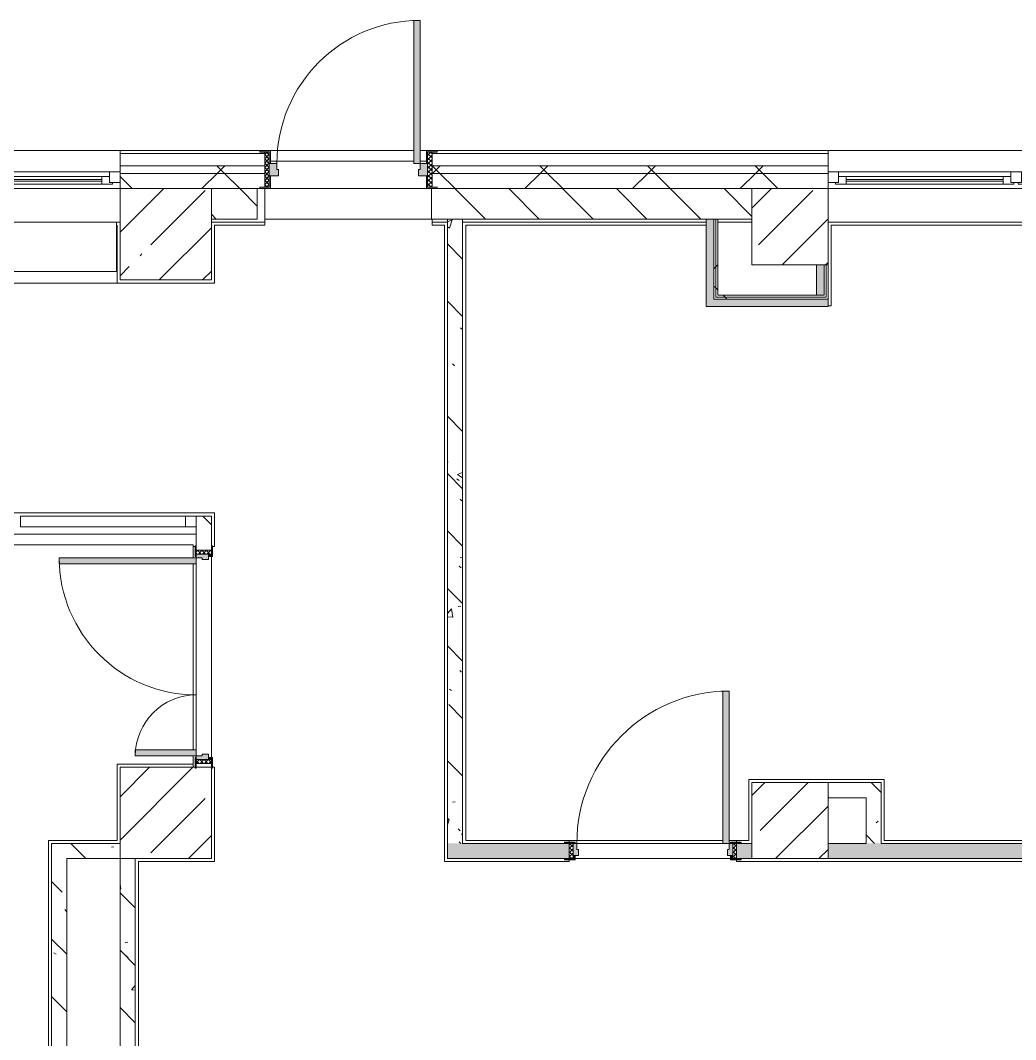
# Model space of a CAD drawing. Header units: millimetres. Extents: x 81610 to 276841, y -8553 to 29000.
# Drawn here: x 215336 to 221873, y 21511 to 28205 of the extents above; entities that cross this region are included whole.
import ezdxf

# ---------------------------------------------------------------- set-up
doc = ezdxf.new("R2010")
doc.units = ezdxf.units.MM
for name, color, linetype, lineweight, true_color in [('A-DOOR-3', 7, 'Continuous', 5, 0xe2e2e2), ('A-DOOR-4', 7, 'Continuous', 5, 0xaaaaaa), ('A-DOOR-FRAM-2', 7, 'Continuous', 5, 0xe2e2e2), ('A-DOOR-FRAM-3', 7, 'Continuous', 5, 0xaaaaaa), ('A-FLOR-2', 7, 'Continuous', 5, 0xaaaaaa), ('I-WALL-2', 7, 'Continuous', 5, 0xe7e7e7), ('I-WALL-3', 7, 'Continuous', 9, 0xe7e7e7), ('I-WALL-6', 7, 'Continuous', 5, 0x787878)]:
    doc.layers.add(name, color=color, linetype=linetype, lineweight=lineweight, true_color=true_color)
for name, color, linetype, lineweight in [('A-GLAZ-3', 7, 'Continuous', 5), ('A-GLAZ-CURT-2', 7, 'Continuous', 5), ('A-GLAZ-CWMG-2', 7, 'Continuous', 5), ('A-WALL', 7, 'Continuous', 9), ('A-WALL-5', 7, 'Continuous', 5), ('I-WALL-4', 7, 'Continuous', 5), ('S-COLS-3', 7, 'Continuous', 5)]:
    doc.layers.add(name, color=color, linetype=linetype, lineweight=lineweight)
pattern_1 = [(45, (149830.96, 0), (-285.1231, 285.1231), []), (45, (150116.1, 0), (-285.1231, 285.1231), [504.031, -100.806, 16.764, -84.042])]
pattern_2 = [(135, (149830.96, 0), (-377.1708, -377.1708), [533.4, -88.9, 17.78, -88.9]), (135, (149830.96, 376.94), (-377.1708, -377.1708), []), (50, (149830.96, 0), (637.6445, -55.7866), [66.675, -733.425]), (355, (149830.96, 0), (-123.3494, 668.699), [53.34, -586.74]), (100.451, (149884.1, -4.65), (514.299, 612.908), [56.665, -623.315]), (46.184, (149830.96, 177.8), (948.7764, -147.15), [100.012, -1100.137]), (96.636, (149910, 165.5), (830.909, 865.997), [84.998, -934.973]), (351.184, (149831, 177.8), (830.918, 865.988), [80.01, -880.11]), (21, (149919.86, 133.35), (530.6506, -357.9283), [66.675, -733.425]), (326, (149919.86, 133.35), (216.308, 644.6585), [53.34, -586.74]), (71.451, (149964.1, 103.5), (746.9596, 286.7243), [56.665, -623.315]), (37.5, (149830.96, 0), (10.81053, 295.9426), [16.764, -562.864, 16.764, -578.866, -588.962]), (37.5, (149830.96, 0), (10.81053, 295.9426), [-1175.258, 16.764, -572.198]), (7.5, (149830.96, 0), (233.8692, 350.6318), [16.764, -322.834, 16.764, -549.529, -224.472]), (7.5, (149830.96, 0), (233.8692, 350.6318), [-905.891, 16.764, -207.708]), (327.5, (149632.7, 0), (474.5678, -20.0513), [16.764, -205.486, 16.764, -676.656, -920.115]), (327.5, (149632.7, 0), (474.5678, -20.0513), [-915.67, 16.764, -903.351]), (317.5, (149543.8, 0), (518.4522, 88.9934), [16.764, -272.161, 16.764, -443.738, -653.415]), (317.5, (149543.8, 0), (518.4522, 88.9934), [-749.427, 16.764, -636.651])]
pattern_3 = [(45, (149830.96, 0), (-353.5534, 353.5534), []), (135, (149830.96, 0), (-353.5534, -353.5534), [])]
pattern_4 = [(45, (149830.96, 0), (-530.33, 530.33), []), (135, (149830.96, 0), (-530.33, -530.33), [])]

# ---------------------------------------------------------------- blocks, each defined once
blk = doc.blocks.new('Системная панель - Стекло - 70мм-31693610-1_11_3_птичка')
at = {"layer": 'A-GLAZ-CURT-2'}
h = blk.add_hatch(dxfattribs=at)
h.set_pattern_fill('FP_81', color=256, style=0, pattern_type=2)
h.set_pattern_definition([(225, (66547.5, 24415), (1414.214, -1414.214), [1000, -3000]), (225, (67547.5, 24915), (1414.214, -1414.214), [3000, -1000]), (225, (65547.5, 25415), (1414.214, -1414.214), [1000, -3000])])
h.paths.add_polyline_path([(-284.2, 35), (-542.5, 35), (-542.5, -35), (542.5, -35), (542.5, 35), (-258.1, 35)])
for p, q in [((542.5, 35), (-542.5, 35)), ((-542.5, 35), (-542.5, -35)), ((542.5, -35), (542.5, 35)), ((-542.5, -35), (542.5, -35))]:
    blk.add_line(p, q, dxfattribs=at)
blk = doc.blocks.new('BSC_Колонна _Прямоугольная - 500х500-V58-1_11_3_птичка')
at = {"layer": 'S-COLS-3'}
h = blk.add_hatch(dxfattribs=at)
h.set_pattern_fill('FP_102', color=256, style=0, pattern_type=2)
h.set_pattern_definition([(45, (-70560, -22950), (-285.1231, 285.1231), []), (45, (-70274.88, -22950), (-285.1231, 285.1231), [504.031, -100.806, 16.764, -84.042])])
h.paths.add_polyline_path([(250, -250), (250, 250), (-250, 250), (-250, -250), (103.4, -250)])
for p, q in [((250, 250), (-250, 250)), ((-250, 250), (-250, -250)), ((250, -250), (250, 250)), ((-250, -250), (250, -250))]:
    blk.add_line(p, q, dxfattribs=at)
blk = doc.blocks.new('120_Окно_СКБ_3Ст - 120_Окно_СКБ_3Ст_5100-21641134-1_11_3_птичка')
at = {"layer": 'A-GLAZ-3'}
for p, q in [((-2550, -75), (-2550, -5)), ((-2550, -5), (-2480, -5)), ((2550, -5), (-2550, -5)), ((-2480, -5), (-2480, -75)), ((-1720, -35), (-2480, -35)), ((-2480, -35), (-2480, -75)), ((-2430, -85), (-2430, -35)), ((-2430, -55), (-1770, -55)), ((-1770, -65), (-2430, -65)), ((-1770, -85), (-1770, -35)), ((-1720, -75), (-1720, -5)), ((-1720, -5), (-1650, -5)), ((-1720, -75), (-1720, -35)), ((-1650, -5), (-1650, -75)), ((1650, -35), (-1650, -35)), ((1650, -45), (-1650, -45)), ((1650, -75), (1650, -5)), ((1650, -5), (1720, -5)), ((1720, -5), (1720, -75)), ((2480, -35), (1720, -35)), ((1720, -35), (1720, -75)), ((1770, -85), (1770, -35)), ((1770, -55), (2430, -55)), ((2430, -65), (1770, -65)), ((2430, -85), (2430, -35)), ((2480, -75), (2480, -5)), ((2480, -5), (2550, -5)), ((2480, -75), (2480, -35)), ((2550, -5), (2550, -75)), ((-2480, -75), (-2550, -75)), ((-2550, -75), (-2500, -75)), ((-2480, -75), (-2500, -75)), ((-2500, -75), (-2500, -85)), ((-2500, -85), (-1700, -85)), ((-1700, -85), (-2500, -85)), ((-1650, -75), (-1720, -75)), ((-1700, -75), (-1720, -75)), ((-1700, -75), (1700, -75)), ((-1700, -85), (-1700, -75)), ((1720, -75), (1650, -75)), ((1720, -75), (1700, -75)), ((1700, -75), (1700, -85)), ((1700, -85), (2500, -85)), ((2500, -85), (1700, -85)), ((2550, -75), (2480, -75)), ((2500, -75), (2480, -75)), ((2500, -75), (2550, -75)), ((2500, -85), (2500, -75))]:
    blk.add_line(p, q, dxfattribs=at)
blk = doc.blocks.new('120_Окно_СКБ_2Ст - 120_Окно_СКБ_2Ст 2100х2400 _мал створка справа_-19092174-1_11_3_птичка')
at = {"layer": 'A-GLAZ-3'}
for p, q in [((-1050, -75), (-1050, -5)), ((-1050, -5), (-980, -5)), ((1050, -5), (-1050, -5)), ((-980, -5), (-980, -75)), ((150, -35), (-980, -35)), ((-980, -35), (-980, -75)), ((-930, -85), (-930, -35)), ((-930, -55), (100, -55)), ((100, -65), (-930, -65)), ((100, -85), (100, -35)), ((150, -75), (150, -5)), ((150, -5), (220, -5)), ((150, -75), (150, -35)), ((220, -5), (220, -75)), ((980, -35), (220, -35)), ((220, -35), (220, -75)), ((270, -85), (270, -35)), ((270, -55), (930, -55)), ((930, -65), (270, -65)), ((930, -85), (930, -35)), ((980, -75), (980, -5)), ((980, -5), (1050, -5)), ((980, -75), (980, -35)), ((1050, -5), (1050, -75)), ((-980, -75), (-1050, -75)), ((-1050, -75), (-1000, -75)), ((-980, -75), (-1000, -75)), ((-1000, -75), (-1000, -85)), ((-1000, -85), (170, -85)), ((170, -85), (-1000, -85)), ((220, -75), (150, -75)), ((170, -75), (150, -75)), ((170, -75), (200, -75)), ((170, -85), (170, -75)), ((220, -75), (200, -75)), ((200, -75), (200, -85)), ((200, -85), (1000, -85)), ((1000, -85), (200, -85)), ((1050, -75), (980, -75)), ((1000, -75), (980, -75)), ((1000, -75), (1050, -75)), ((1000, -85), (1000, -75))]:
    blk.add_line(p, q, dxfattribs=at)
blk = doc.blocks.new('110_Дверь_СКБ_1Ст_Наружная - ДН-2д_л__ Дверь из подвала ЛК _900 мм в свету_ 3300-22851703-1_11_3_птичка')
at = {"layer": 'A-DOOR-3'}
h = blk.add_hatch(color=256, dxfattribs=at)
h.paths.add_polyline_path([(-500.5, 50), (-492.5, 50), (-492.5, 133), (-562.5, 133), (-562.5, 125), (-500.5, 125), (-500.5, 65)])
h.paths.add_polyline_path([(539.5, 50), (539.5, 125), (601.5, 125), (601.5, 133), (531.5, 133), (531.5, 50)])
h = blk.add_hatch(color=256, dxfattribs=at)
h.paths.add_polyline_path([(539.5, -30), (539.5, 50), (489.5, 50), (489.5, 10), (479.5, 10), (479.5, -30), (489.5, -30)])
h.paths.add_polyline_path([(-440.5, -30), (-440.5, 10), (-450.5, 10), (-450.5, 50), (-500.5, 50), (-500.5, -30), (-450.5, -30)])
h = blk.add_hatch(color=256, dxfattribs=at)
h.paths.add_polyline_path([(540.4, -113), (601.5, -113), (601.5, -105), (539.5, -105), (539.5, -30), (531.5, -30), (531.5, -113), (539.5, -113)])
h.paths.add_polyline_path([(-501.4, -113), (-492.5, -113), (-492.5, -30), (-500.5, -30), (-500.5, -105), (-562.5, -105), (-562.5, -113), (-529.5, -113)])
at = {"layer": 'A-DOOR-4'}
h = blk.add_hatch(dxfattribs=at)
h.set_pattern_fill('FP_163', color=256, style=0, pattern_type=2)
h.set_pattern_definition([(135, (1756.41, 199.685), (-14.14214, -14.14214), []), (225, (1756.41, 199.685), (14.14214, -14.14214), [])])
h.paths.add_polyline_path([(559.5, -105), (569.5, -105), (569.5, 125), (539.5, 121.6), (539.5, -105)])
at = {"layer": 'A-DOOR-FRAM-2'}
blk.add_hatch(color=256, dxfattribs=at).paths.add_polyline_path([(449.5, 50), (489.5, 50), (489.5, 990), (449.5, 990), (449.5, 65)])
at = {"layer": 'A-DOOR-FRAM-3'}
h = blk.add_hatch(dxfattribs=at)
h.set_pattern_fill('FP_164', color=256, style=0, pattern_type=2)
h.set_pattern_definition([(45, (-366.384, 199.685), (-14.1421, 14.1421), []), (135, (-366.384, 199.685), (-14.1421, -14.1421), [])])
h.paths.add_polyline_path([(-530.5, -105), (-500.5, -105), (-500.5, 125), (-530.5, 125), (-530.5, -50.9)])
at = {"layer": 'A-DOOR-4'}
for p, q in [((489.5, 990), (449.5, 990)), ((449.5, 990), (449.5, 50)), ((489.5, 50), (489.5, 990)), ((-492.5, 133), (-562.5, 133)), ((-562.5, 133), (-562.5, 125)), ((-562.5, 125), (-500.5, 125)), ((-500.5, 125), (-500.5, 50)), ((-492.5, 50), (-492.5, 133)), ((601.5, 133), (531.5, 133)), ((531.5, 133), (531.5, 50)), ((539.5, 50), (539.5, 125)), ((539.5, 125), (601.5, 125)), ((601.5, 125), (601.5, 133)), ((-500.5, 50), (-492.5, 50)), ((449.5, 50), (489.5, 50)), ((531.5, 50), (539.5, 50)), ((-492.5, -30), (-500.5, -30)), ((-500.5, -30), (-500.5, -105)), ((-492.5, -113), (-492.5, -30)), ((539.5, -30), (531.5, -30)), ((531.5, -30), (531.5, -113)), ((539.5, -105), (539.5, -30)), ((-562.5, -105), (-562.5, -113)), ((-500.5, -105), (-562.5, -105)), ((-562.5, -113), (-492.5, -113)), ((531.5, -113), (601.5, -113)), ((601.5, -105), (539.5, -105)), ((601.5, -113), (601.5, -105))]:
    blk.add_line(p, q, dxfattribs=at)
blk.add_arc((489.5, 50), 940, 90, 180, dxfattribs=at)
at = {"layer": 'A-DOOR-FRAM-3'}
for p, q in [((-500.5, 125), (-530.5, 125)), ((-530.5, 125), (-530.5, -105)), ((-500.5, -105), (-500.5, 125)), ((569.5, 125), (539.5, 125)), ((539.5, 125), (539.5, -105)), ((569.5, -105), (569.5, 125)), ((-450.5, 50), (-500.5, 50)), ((-500.5, 50), (-500.5, -30)), ((-450.5, 10), (-450.5, 50)), ((-440.5, 10), (-450.5, 10)), ((-440.5, -30), (-440.5, 10)), ((489.5, 10), (479.5, 10)), ((479.5, 10), (479.5, -30)), ((489.5, 50), (489.5, 10)), ((539.5, 50), (489.5, 50)), ((539.5, -30), (539.5, 50)), ((-500.5, -30), (-440.5, -30)), ((479.5, -30), (539.5, -30)), ((-530.5, -105), (-500.5, -105)), ((539.5, -105), (569.5, -105))]:
    blk.add_line(p, q, dxfattribs=at)
blk = doc.blocks.new('110_Дверь_СКБ_2Ст - Д-10а_ СОШ_Дв_1450x2100h_Горячий цех-V138-1_11_3_птичка')
at = {"layer": 'A-DOOR-3'}
for points in [[(622.5, 841), (622.5, 50), (662.5, 50), (662.5, 950), (622.5, 950)], [(-637.5, 62.8), (-637.5, 50), (-597.5, 50), (-597.5, 450), (-637.5, 450), (-637.5, 70)]]:
    blk.add_hatch(color=256, dxfattribs=at).paths.add_polyline_path(points)
h = blk.add_hatch(color=256, dxfattribs=at)
h.paths.add_polyline_path([(-662.5, 50), (-662.5, -30), (-627.5, -30), (-627.5, 10), (-637.5, 10), (-637.5, 50), (-647.5, 50)])
h.paths.add_polyline_path([(652.5, -6), (652.5, -30), (687.5, -30), (687.5, 50), (662.5, 50), (662.5, 10), (652.5, 10)])
at = {"layer": 'A-DOOR-4'}
h = blk.add_hatch(dxfattribs=at)
h.set_pattern_fill('FP_99', color=256, style=0, pattern_type=2)
h.set_pattern_definition([(135, (1601.41, 114.685), (-14.14214, -14.14214), []), (225, (1601.41, 114.685), (14.14214, -14.14214), [])])
h.paths.add_polyline_path([(687.5, 50), (687.5, -50), (712.5, -50), (712.5, 50)])
at = {"layer": 'A-DOOR-FRAM-2'}
for points in [[(-717.5, 58), (-712.5, 50), (-647.5, 50), (-647.5, 58), (-712.5, 58)], [(672.5, 58), (672.5, 50), (742.5, 50), (737.5, 58), (687.5, 58)], [(-717.5, -50), (-712.5, -58), (-647.5, -58), (-647.5, -50), (-712.5, -50)], [(-662.5, -50), (-647.5, -50), (-647.5, -30), (-662.5, -30)], [(672.5, -50), (687.5, -50), (687.5, -30), (672.5, -30)], [(672.5, -50), (672.5, -58), (742.5, -58), (737.5, -50), (687.5, -50)]]:
    blk.add_hatch(color=256, dxfattribs=at).paths.add_polyline_path(points)
at = {"layer": 'A-DOOR-FRAM-3'}
h = blk.add_hatch(dxfattribs=at)
h.set_pattern_fill('FP_100', color=256, style=0, pattern_type=2)
h.set_pattern_definition([(45, (-521.384, 114.685), (-14.1421, 14.1421), []), (135, (-521.384, 114.685), (-14.1421, -14.1421), [])])
h.paths.add_polyline_path([(-687.5, -50), (-662.5, -50), (-662.5, 50), (-687.5, 50)])
at = {"layer": 'A-DOOR-4'}
for p, q in [((662.5, 950), (622.5, 950)), ((622.5, 950), (622.5, 50)), ((662.5, 50), (662.5, 950)), ((-637.5, 450), (-637.5, 50)), ((-597.5, 450), (-637.5, 450)), ((-597.5, 50), (-597.5, 450)), ((-637.5, 50), (-597.5, 50)), ((622.5, 50), (662.5, 50))]:
    blk.add_line(p, q, dxfattribs=at)
for centre, radius, start, end in [((662.5, 50), 900, 90, 180), ((-637.5, 50), 400, 0, 90)]:
    blk.add_arc(centre, radius, start, end, dxfattribs=at)
at = {"layer": 'A-DOOR-FRAM-3'}
for p, q in [((-647.5, 58), (-717.5, 58)), ((-717.5, 58), (-717.5, 50)), ((-717.5, 50), (-647.5, 50)), ((-662.5, 50), (-687.5, 50)), ((-687.5, 50), (-687.5, -50)), ((-637.5, 50), (-662.5, 50)), ((-662.5, 50), (-662.5, -30)), ((-662.5, -50), (-662.5, 50)), ((-647.5, 50), (-647.5, 58)), ((-637.5, 10), (-637.5, 50)), ((-627.5, 10), (-637.5, 10)), ((-627.5, -30), (-627.5, 10)), ((662.5, 10), (652.5, 10)), ((652.5, 10), (652.5, -30)), ((662.5, 50), (662.5, 10)), ((687.5, 50), (662.5, 50)), ((742.5, 58), (672.5, 58)), ((672.5, 58), (672.5, 50)), ((672.5, 50), (742.5, 50)), ((687.5, -30), (687.5, 50)), ((712.5, 50), (687.5, 50)), ((687.5, 50), (687.5, -50)), ((712.5, -50), (712.5, 50)), ((742.5, 50), (742.5, 58)), ((-647.5, -50), (-717.5, -50)), ((-717.5, -50), (-717.5, -58)), ((-717.5, -58), (-647.5, -58)), ((-687.5, -50), (-662.5, -50)), ((-662.5, -30), (-627.5, -30)), ((-647.5, -30), (-662.5, -30)), ((-662.5, -30), (-662.5, -50)), ((-662.5, -50), (-647.5, -50)), ((-647.5, -50), (-647.5, -30)), ((-647.5, -58), (-647.5, -50)), ((652.5, -30), (687.5, -30)), ((687.5, -30), (672.5, -30)), ((672.5, -30), (672.5, -50)), ((672.5, -50), (687.5, -50)), ((742.5, -50), (672.5, -50)), ((672.5, -50), (672.5, -58)), ((672.5, -58), (742.5, -58)), ((687.5, -50), (687.5, -30)), ((687.5, -50), (712.5, -50)), ((742.5, -58), (742.5, -50))]:
    blk.add_line(p, q, dxfattribs=at)
blk = doc.blocks.new('Прямоугольный импост - 50 x 70 мм-23766160-1_11_3_птичка')
at = {"layer": 'A-GLAZ-CWMG-2'}
for p, q in [((0, 35), (-70, 35)), ((-70, 35), (-70, -35)), ((0, -35), (0, 35)), ((-70, -35), (0, -35))]:
    blk.add_line(p, q, dxfattribs=at)
blk = doc.blocks.new('110_Дверь_СКБ_1Ст_Внутренняя1 - Д-11 1100x2100h_кладовые _все__ коридор _между помещениями блока столовой__ моечные _все_-V158-1_11_3_птичка')
at = {"layer": 'A-DOOR-3'}
h = blk.add_hatch(color=256, dxfattribs=at)
h.paths.add_polyline_path([(537.5, 50), (512.5, 50), (512.5, 10), (502.5, 10), (502.5, -30), (537.5, -30)])
h.paths.add_polyline_path([(-497.5, 50), (-512.5, 50), (-512.5, -30), (-477.5, -30), (-477.5, 10), (-487.5, 10), (-487.5, 50)])
at = {"layer": 'A-DOOR-4'}
h = blk.add_hatch(dxfattribs=at)
h.set_pattern_fill('FP_79', color=256, style=0, pattern_type=2)
h.set_pattern_definition([(135, (1751.41, 114.685), (-14.14214, -14.14214), []), (225, (1751.41, 114.685), (14.14214, -14.14214), [])])
h.paths.add_polyline_path([(537.5, 50), (537.5, -50), (562.5, -50), (562.5, 50)])
at = {"layer": 'A-DOOR-FRAM-2'}
for points in [[(512.5, 1050), (472.5, 1050), (472.5, 50), (512.5, 50), (512.5, 907.6)], [(-537.5, 58), (-567.5, 58), (-562.5, 50), (-497.5, 50), (-497.5, 58), (-535.4, 58)], [(537.5, 58), (522.5, 58), (522.5, 50), (592.5, 50), (592.5, 58), (542.5, 58)], [(-497.5, -50), (-567.5, -50), (-562.5, -58), (-497.5, -56.4)], [(-497.5, -30), (-512.5, -30), (-512.5, -50), (-497.5, -50)], [(522.5, -30), (522.5, -50), (537.5, -50), (537.5, -30)], [(562.5, -50), (522.5, -50), (522.5, -58), (592.5, -58), (592.5, -50)]]:
    blk.add_hatch(color=256, dxfattribs=at).paths.add_polyline_path(points)
at = {"layer": 'A-DOOR-FRAM-3'}
h = blk.add_hatch(dxfattribs=at)
h.set_pattern_fill('FP_80', color=256, style=0, pattern_type=2)
h.set_pattern_definition([(45, (-371.384, 114.685), (-14.1421, 14.1421), []), (135, (-371.384, 114.685), (-14.1421, -14.1421), [])])
h.paths.add_polyline_path([(-512.5, 50), (-537.5, 50), (-537.2, -50), (-512.5, -50)])
at = {"layer": 'A-DOOR-4'}
for p, q in [((512.5, 1050), (472.5, 1050)), ((472.5, 1050), (472.5, 50)), ((512.5, 50), (512.5, 1050)), ((472.5, 50), (512.5, 50))]:
    blk.add_line(p, q, dxfattribs=at)
blk.add_arc((512.5, 50), 1000, 90, 180, dxfattribs=at)
at = {"layer": 'A-DOOR-FRAM-3'}
for p, q in [((-497.5, 58), (-567.5, 58)), ((-567.5, 58), (-567.5, 50)), ((-567.5, 50), (-497.5, 50)), ((-512.5, 50), (-537.5, 50)), ((-537.5, 50), (-537.5, -50)), ((-487.5, 50), (-512.5, 50)), ((-512.5, 50), (-512.5, -30)), ((-512.5, -50), (-512.5, 50)), ((-497.5, 50), (-512.5, 50)), ((-512.5, 50), (-512.5, 49)), ((-512.5, 49), (-497.5, 49)), ((-497.5, 50), (-497.5, 58)), ((-497.5, 49), (-497.5, 50)), ((-487.5, 10), (-487.5, 50)), ((-477.5, 10), (-487.5, 10)), ((-477.5, -30), (-477.5, 10)), ((512.5, 10), (502.5, 10)), ((502.5, 10), (502.5, -30)), ((512.5, 50), (512.5, 10)), ((537.5, 50), (512.5, 50)), ((592.5, 58), (522.5, 58)), ((522.5, 58), (522.5, 50)), ((537.5, 50), (522.5, 50)), ((522.5, 50), (522.5, 49)), ((522.5, 50), (592.5, 50)), ((522.5, 49), (537.5, 49)), ((537.5, -30), (537.5, 50)), ((562.5, 50), (537.5, 50)), ((537.5, 50), (537.5, -50)), ((537.5, 49), (537.5, 50)), ((562.5, -50), (562.5, 50)), ((592.5, 50), (592.5, 58)), ((-497.5, -50), (-567.5, -50)), ((-567.5, -50), (-567.5, -58)), ((-567.5, -58), (-497.5, -58)), ((-537.5, -50), (-512.5, -50)), ((-512.5, -30), (-477.5, -30)), ((-497.5, -30), (-512.5, -30)), ((-512.5, -30), (-512.5, -50)), ((-512.5, -50), (-497.5, -50)), ((-497.5, -50), (-497.5, -30)), ((-497.5, -58), (-497.5, -50)), ((502.5, -30), (537.5, -30)), ((537.5, -30), (522.5, -30)), ((522.5, -30), (522.5, -50)), ((522.5, -50), (537.5, -50)), ((592.5, -50), (522.5, -50)), ((522.5, -50), (522.5, -58)), ((522.5, -58), (592.5, -58)), ((537.5, -50), (537.5, -30)), ((537.5, -50), (562.5, -50)), ((592.5, -58), (592.5, -50))]:
    blk.add_line(p, q, dxfattribs=at)
blk = doc.blocks.new('Зашивка приборов отопления10 - Зашивка приборов отопления-33278020-1_11_3_птичка')
at = {"layer": 'A-WALL-5'}
for p, q in [((51570, 26880), (51570, 26555)), ((56925.6, 26880), (51570, 26880)), ((56925.6, 26555), (56925.6, 26880)), ((51570, 26555), (56925.6, 26555)), ((56930, 26555), (51570, 26555)), ((51570, 26555), (51570, 26480)), ((56930, 26480), (56930, 26555)), ((51570, 26480), (56930, 26480))]:
    blk.add_line(p, q, dxfattribs=at)

msp = doc.modelspace()

# ---------------------------------------------------------------- hatches: boundary and pattern name
at = {"layer": 'A-WALL-5'}
h = msp.add_hatch(dxfattribs=at)
h.set_pattern_fill('FP_65', color=256, style=0, pattern_type=2)
h.set_pattern_definition(pattern_3)
h.paths.add_polyline_path([(233256.1, 27200), (234801, 27200), (234801, 27250), (230181, 27250), (230181, 27200), (233056.1, 27200)])
h.paths.add_polyline_path([(220641, 27200), (220641, 27250), (218041, 27250), (218041, 27200), (220141, 27200)])
h.paths.add_polyline_path([(216591, 27200), (216941, 27200), (216941, 27250), (215991, 27250), (215991, 27200)])
h.paths.add_polyline_path([(222741, 27200), (224081, 27200), (224081, 27250), (222741, 27250), (222741, 27210)])
h.paths.add_polyline_path([(227081, 27200), (227081, 27250), (226181, 27250), (226181, 27200), (226581, 27200)])
h.paths.add_polyline_path([(207536, 27200), (207536, 27250), (206691, 27250), (206691, 27200)])
h.paths.add_polyline_path([(210123.1, 27200), (210891, 27200), (210891, 27250), (209836, 27250), (209836, 27200)])
h.paths.add_polyline_path([(198591, 27200), (198591, 27250), (197491, 27250), (197491, 27200), (197991, 27200)])
h.paths.add_polyline_path([(204591, 27200), (204591, 27250), (203691, 27250), (203691, 27200), (204546.2, 27200)])
h.paths.add_polyline_path([(201591, 27200), (201591, 27250), (200691, 27250), (200691, 27200)])
h.paths.add_polyline_path([(194391, 27200), (194391, 27250), (191991, 27250), (191991, 27200), (193392.5, 27200)])
h = msp.add_hatch(dxfattribs=at)
h.set_pattern_fill('FP_65', color=256, style=0, pattern_type=2)
h.set_pattern_definition(pattern_3)
h.paths.add_polyline_path([(192591, 27100), (194391, 27100), (194391, 27200), (191991, 27200), (191991, 27100)])
h.paths.add_polyline_path([(210591, 27100), (210891, 27100), (210891, 27200), (209836, 27200), (209836, 27100), (210123.1, 27100)])
h.paths.add_polyline_path([(233931, 27100), (234801, 27100), (234796.4, 27200), (230181, 27198.1), (230181, 27100), (233256.1, 27100)])
h.paths.add_polyline_path([(201231, 27100), (201591, 27100), (201591, 27200), (200691, 27200), (200691, 27100)])
h.paths.add_polyline_path([(203691, 27100), (204591, 27100), (204591, 27200), (203691, 27200), (203691, 27140)])
h.paths.add_polyline_path([(197691, 27100), (198591, 27100), (198591, 27200), (197491, 27200), (197491, 27100)])
h.paths.add_polyline_path([(216909, 27100), (216909, 27102), (216909, 27110), (216941, 27110), (216941, 27200), (215991, 27200), (215991, 27100), (216891, 27100)])
h.paths.add_polyline_path([(207536, 27100), (207536, 27200), (206691, 27200), (206691, 27100), (207181, 27100)])
h.paths.add_polyline_path([(226581, 27100), (227081, 27100), (227081, 27200), (226181, 27200), (226181, 27100)])
h.paths.add_polyline_path([(218073, 27100), (220641, 27100), (220641, 27200), (218041, 27200), (218041, 27110), (218073, 27110), (218073, 27102), (218041, 27100)])
h.paths.add_polyline_path([(223371, 27100), (224081, 27100), (224081, 27200), (222741, 27200), (222741, 27100)])
h = msp.add_hatch(dxfattribs=at)
h.set_pattern_fill('FP_76', color=256, style=0, pattern_type=2)
h.set_pattern_definition([(135, (149830.96, 0), (-176.7767, -176.7767), [])])
h.paths.add_polyline_path([(207181, 26900), (207536, 26900), (207536, 27100), (206691, 27100), (206691, 26900)])
h.paths.add_polyline_path([(192591, 26900), (194391, 26900), (194391, 27100), (192591, 27100), (192591, 27061.4)])
h.paths.add_polyline_path([(200828.3, 26900), (201591, 26900), (201591, 27100), (200691, 27100), (200691, 26900)])
h.paths.add_polyline_path([(203691, 26900), (203991, 26900), (203991, 27100), (203691, 27100), (203691, 26969.4)])
h.paths.add_polyline_path([(230481, 26900), (230481, 27100), (230181, 27100), (230181, 26900)])
h.paths.add_polyline_path([(210591, 26900), (210891, 26900), (210891, 27100), (210591, 27100), (210591, 26953.9)])
h.paths.add_polyline_path([(226581, 26900), (226581, 27100), (226181, 27100), (226181, 26900), (226259.1, 26900)])
h.paths.add_polyline_path([(216891, 26900), (216891, 27100), (216591, 27100), (216591, 26900)])
h.paths.add_polyline_path([(209836, 26900), (209991, 26900), (209991, 27100), (209836, 27100), (209836, 26936.5)])
h.paths.add_polyline_path([(218037, 26900), (220141, 26900), (220141, 27100), (218037, 27100), (218037, 27091.3)])
h.paths.add_polyline_path([(224081, 26900), (224081, 27100), (223871, 27100), (223871, 26900)])
h.paths.add_polyline_path([(223371, 26900), (223371, 27100), (222741, 27100), (222741, 26900)])
h.paths.add_polyline_path([(197491, 26900), (197991, 26900), (197991, 27100), (197491, 27100), (197491, 27079.6)])
at = {"layer": 'I-WALL-2'}
msp.add_hatch(color=256, dxfattribs=at).paths.add_polyline_path([(220616, 26400), (220616, 26600), (220566, 26600), (220566, 26400)])
at = {"layer": 'I-WALL-3'}
for points in [[(219846.6, 26375), (219891.6, 26375), (219891.6, 26900), (219841.6, 26900), (219841.6, 26375)], [(220641, 26325), (220641, 26375), (219841.6, 26375), (219847, 26325), (220347.3, 26325)]]:
    msp.add_hatch(color=256, dxfattribs=at).paths.add_polyline_path(points)
at = {"layer": 'I-WALL-4'}
h = msp.add_hatch(dxfattribs=at)
h.set_pattern_fill('FP_181', color=256, style=0, pattern_type=2)
h.set_pattern_definition(pattern_4)
h.paths.add_polyline_path([(219891.6, 26387.5), (219904.1, 26390.6), (219904.1, 26900), (219891.6, 26900), (219891.6, 26400)])
h = msp.add_hatch(dxfattribs=at)
h.set_pattern_fill('FP_181', color=256, style=0, pattern_type=2)
h.set_pattern_definition(pattern_4)
h.paths.add_polyline_path([(219904.1, 26400), (219916.6, 26400), (219916.6, 26900), (219904.1, 26900), (219904.1, 26532.4)])
h = msp.add_hatch(dxfattribs=at)
h.set_pattern_fill('FP_181', color=256, style=0, pattern_type=2)
h.set_pattern_definition(pattern_4)
h.paths.add_polyline_path([(220616, 26375), (220641, 26375), (220641, 26387.5), (219891.6, 26387.3), (219891.6, 26375), (220566, 26375)])
h = msp.add_hatch(dxfattribs=at)
h.set_pattern_fill('FP_181', color=256, style=0, pattern_type=2)
h.set_pattern_definition(pattern_4)
h.paths.add_polyline_path([(220616, 26387.5), (220628.5, 26387.5), (220628.5, 26400), (219904.1, 26400), (219904.1, 26387.5), (220566, 26387.5)])
at = {"layer": 'I-WALL-6'}
h = msp.add_hatch(dxfattribs=at)
h.set_pattern_fill('FP_74', color=256, style=0, pattern_type=2)
h.set_pattern_definition(pattern_2)
h.paths.add_polyline_path([(218241, 22800), (218241, 26900), (218141, 26900), (218141, 22800)])
h = msp.add_hatch(dxfattribs=at)
h.set_pattern_fill('FP_74', color=256, style=0, pattern_type=2)
h.set_pattern_definition(pattern_2)
h.paths.add_polyline_path([(216591, 23300), (216591, 23325), (216491, 23320), (216491, 23300)])
h.paths.add_polyline_path([(216491, 24725), (216591, 24725), (216591, 24950), (216491, 24950), (216491, 24750)])
h = msp.add_hatch(dxfattribs=at)
h.set_pattern_fill('FP_74', color=256, style=0, pattern_type=2)
h.set_pattern_definition(pattern_2)
h.paths.add_polyline_path([(220891, 23100), (220991, 23100), (220991, 23200), (220641, 23200), (220641, 23100), (220661, 23100)])
h = msp.add_hatch(dxfattribs=at)
h.set_pattern_fill('FP_74', color=256, style=0, pattern_type=2)
h.set_pattern_definition(pattern_2)
h.paths.add_polyline_path([(220891, 22800), (220991, 22800), (220991, 23100), (220891, 23100), (220891, 22820)])
h = msp.add_hatch(dxfattribs=at)
h.set_pattern_fill('FP_74', color=256, style=0, pattern_type=2)
h.set_pattern_definition(pattern_2)
h.paths.add_polyline_path([(215551.5, 15550), (215641, 15550), (215641, 15750), (215541, 15750), (215541, 15550)])
h.paths.add_polyline_path([(215541, 16450), (215641, 16450), (215641, 22800), (215541, 22800), (215541, 16530)])
h = msp.add_hatch(dxfattribs=at)
h.set_pattern_fill('FP_74', color=256, style=0, pattern_type=2)
h.set_pattern_definition(pattern_2)
h.paths.add_polyline_path([(215641, 22700), (215991, 22700), (215991, 22800), (215641, 22800)])
h = msp.add_hatch(dxfattribs=at)
h.set_pattern_fill('FP_74', color=256, style=0, pattern_type=2)
h.set_pattern_definition(pattern_2)
h.paths.add_polyline_path([(227081, 22700), (227181, 22700), (227181, 22800), (227081, 22800), (227081, 22709.1)])
h.paths.add_polyline_path([(225999.8, 22700), (226581, 22700), (226581, 22800), (225575.8, 22800), (225575.8, 22700), (225961, 22700)])
h.paths.add_polyline_path([(228530.8, 22700), (230481, 22700), (230481, 22800), (228281, 22800), (228281, 22700), (228311, 22700)])
h.paths.add_polyline_path([(232031, 22700), (232261, 22700), (232261, 22800), (232061, 22798), (232061, 22790), (232031, 22790), (232031, 22710), (232061, 22710), (232061, 22702), (232031, 22702)])
h.paths.add_polyline_path([(231060.2, 22700), (231051, 22702), (231051, 22710), (231081, 22710), (231081, 22790), (231051, 22790), (231051, 22798), (230981, 22796.4), (230981, 22700), (231051, 22700)])
h.paths.add_polyline_path([(220071, 22700), (220141, 22704), (220141, 22800), (220041, 22800), (220041, 22700)])
h.paths.add_polyline_path([(218941, 22700), (218941, 22800), (218141, 22800), (218141, 22700), (218916, 22700)])
h.paths.add_polyline_path([(223871, 22700), (224475.8, 22700), (224475.8, 22800), (223871, 22800), (223871, 22730.9)])
h.paths.add_polyline_path([(222501, 22700), (223371, 22700), (223371, 22800), (220641, 22800), (220641, 22700), (221276.8, 22700)])
h = msp.add_hatch(dxfattribs=at)
h.set_pattern_fill('FP_74', color=256, style=0, pattern_type=2)
h.set_pattern_definition(pattern_2)
h.paths.add_polyline_path([(216091, 21150), (216091, 22700), (215991, 22700), (215991, 21150)])
at = {"layer": 'S-COLS-3'}
h = msp.add_hatch(dxfattribs=at)
h.set_pattern_fill('FP_45', color=256, style=0, pattern_type=2)
h.set_pattern_definition(pattern_1)
h.paths.add_polyline_path([(215991, 26500), (216591, 26500), (216591, 27100), (215991, 27100), (215991, 26555)])
h = msp.add_hatch(dxfattribs=at)
h.set_pattern_fill('FP_45', color=256, style=0, pattern_type=2)
h.set_pattern_definition(pattern_1)
h.paths.add_polyline_path([(220141, 26600), (220641, 26600), (220641, 27100), (220141, 27100), (220141, 26880)])
h = msp.add_hatch(dxfattribs=at)
h.set_pattern_fill('FP_45', color=256, style=0, pattern_type=2)
h.set_pattern_definition(pattern_1)
h.paths.add_polyline_path([(216591, 22700), (216591, 23300), (215991, 23300), (215991, 22700), (216471, 22700)])

# ---------------------------------------------------------------- linework, layer by layer
at = {"layer": 'A-FLOR-2'}
for p, q in [((217921, 27350), (216942, 27350)), ((218041, 27350), (217961, 27350)), ((216942, 27102), (216942, 26860)), ((215971, 26555), (215971, 26860)), ((216942, 26860), (216611, 26860)), ((216611, 26860), (216611, 26480)), ((218041, 26860), (218041, 26880)), ((218121, 26860), (218041, 26860)), ((218121, 22680), (218121, 26860)), ((219841.6, 26860), (218261, 26860)), ((218261, 26860), (218261, 22820)), ((223351, 26860), (220661, 26860)), ((220661, 26860), (220661, 26330)), ((216611, 26480), (215971, 26480)), ((220661, 26330), (220641, 26330)), ((207781, 24970), (216611, 24970)), ((216611, 24970), (216611, 24750)), ((216471, 24760), (210561, 24760)), ((216471, 24675), (216471, 24760)), ((216483, 24750), (216471, 24750)), ((216611, 24750), (216599, 24750)), ((216471, 24635), (216471, 23415)), ((216471, 23300), (216471, 23375)), ((215971, 22820), (215971, 23320)), ((215971, 23320), (216471, 23320)), ((216599, 23300), (216611, 23300)), ((216611, 23300), (216611, 22680)), ((220121, 22820), (220121, 23220)), ((220121, 23220), (221011, 23220)), ((221011, 23220), (221011, 22820)), ((215521, 16530), (215521, 22820)), ((215521, 22820), (215971, 22820)), ((218261, 22820), (219951, 22820)), ((218941, 22820), (218941, 22808)), ((219991, 22820), (220121, 22820)), ((220041, 22808), (220041, 22820)), ((221011, 22820), (222501, 22820)), ((218941, 22692), (218941, 22680)), ((220041, 22680), (220041, 22692)), ((216611, 22680), (216111, 22680)), ((216111, 22680), (216111, 21170)), ((218941, 22680), (218121, 22680)), ((224475.8, 22680), (220041, 22680))]:
    msp.add_line(p, q, dxfattribs=at)
at = {"layer": 'A-WALL'}
for p, q in [((216941, 27330), (215991, 27330)), ((220641, 27330), (218041, 27330)), ((216941, 27250), (215991, 27250)), ((220641, 27250), (218041, 27250)), ((216941, 27200), (215991, 27200)), ((220641, 27200), (218041, 27200)), ((216891, 27100), (216591, 27100)), ((216591, 27100), (216891, 27100)), ((220141, 27100), (218041, 27100)), ((218041, 27100), (220141, 27100)), ((218241, 26900), (218141, 26900)), ((219891.6, 26900), (219891.6, 26375)), ((219904.1, 26900), (219904.1, 26387.5)), ((220616, 26400), (220616, 26600)), ((220628.5, 26387.5), (220628.5, 26600)), ((219891.6, 26375), (220641, 26375)), ((219904.1, 26387.5), (220628.5, 26387.5)), ((220566, 26400), (220616, 26400))]:
    msp.add_line(p, q, dxfattribs=at)
at = {"layer": 'A-WALL-5'}
for p, q in [((191991, 27350), (216941, 27350)), ((215991, 27350), (215991, 27100)), ((227081, 27350), (218041, 27350)), ((220641, 27100), (220641, 27350)), ((216979, 27280), (217921, 27280)), ((217961, 27280), (218003, 27280)), ((215991, 27100), (210891, 27100)), ((215991, 27100), (216591, 27100)), ((216591, 27100), (216591, 26900)), ((216891, 26900), (216891, 27100)), ((216891, 27100), (216941, 27100)), ((218037, 27100), (216941, 27100)), ((218041, 27100), (218037, 27100)), ((218037, 27100), (218037, 26900)), ((220141, 26900), (220141, 27100)), ((222741, 27100), (220141, 27100)), ((216591, 26900), (216891, 26900)), ((218037, 26900), (218141, 26900)), ((218241, 26900), (220141, 26900))]:
    msp.add_line(p, q, dxfattribs=at)
at = {"layer": 'I-WALL-4'}
for p, q in [((210891, 27100), (215991, 27100)), ((216941, 27100), (218037, 27100)), ((216941, 26880), (216941, 27100)), ((220641, 27100), (222741, 27100)), ((215991, 26880), (210591, 26880)), ((216941, 26880), (216591, 26880)), ((216941, 26900), (218037, 26900)), ((218041, 26900), (218041, 26880)), ((218141, 26880), (218041, 26880)), ((218141, 26900), (218141, 22700)), ((218241, 22800), (218241, 26900)), ((219841.6, 26880), (218241, 26880)), ((219841.6, 26900), (219841.6, 26325)), ((219916.6, 26400), (219916.6, 26900)), ((220141, 26880), (219916.6, 26880)), ((223371, 26880), (220641, 26880)), ((220566, 26600), (220566, 26400)), ((220641, 26600), (220566, 26600)), ((220641, 26325), (220641, 26600)), ((220566, 26400), (219916.6, 26400)), ((219841.6, 26325), (220641, 26325)), ((216591, 24950), (216491, 24950)), ((216491, 24950), (216491, 24755)), ((216591, 24755), (216591, 24950)), ((216491, 24830), (210541, 24830)), ((216491, 23415), (216491, 24635)), ((216591, 24685), (216591, 23365)), ((216491, 23300), (216591, 23300)), ((220991, 23200), (220641, 23200)), ((220991, 22800), (220991, 23200)), ((220641, 23100), (220891, 23100)), ((220891, 23100), (220891, 22800)), ((215541, 22800), (215541, 16530)), ((215991, 22800), (215541, 22800)), ((215991, 22800), (215991, 21150)), ((218911, 22800), (218241, 22800)), ((218991, 22800), (219951, 22800)), ((220141, 22800), (220071, 22800)), ((220891, 22800), (220641, 22800)), ((222521, 22800), (220991, 22800)), ((215641, 21150), (215641, 22700)), ((215641, 22700), (216091, 22700)), ((216091, 21150), (216091, 22700)), ((218141, 22700), (218911, 22700)), ((220001, 22700), (218981, 22700)), ((220071, 22700), (220141, 22700)), ((220641, 22700), (223371, 22700))]:
    msp.add_line(p, q, dxfattribs=at)
at = {"layer": 'S-COLS-3'}
for p, q in [((216591, 27100), (215991, 27100)), ((215991, 27100), (215991, 26500)), ((216591, 26900), (216591, 27100)), ((220641, 27100), (220141, 27100)), ((220141, 27100), (220141, 26900)), ((220641, 26600), (220641, 27100)), ((216591, 26500), (216591, 26900)), ((220141, 26900), (220141, 26600)), ((220141, 26600), (220641, 26600)), ((215991, 26500), (216591, 26500)), ((216483, 23300), (215991, 23300)), ((215991, 23300), (215991, 22700)), ((216591, 23300), (216491, 23300)), ((216591, 22700), (216591, 23295)), ((215991, 22700), (216591, 22700))]:
    msp.add_line(p, q, dxfattribs=at)

# ---------------------------------------------------------------- block references
at = {"layer": 'A-DOOR-4'}
for name, p in [('110_Дверь_СКБ_1Ст_Наружная - ДН-2д_л__ Дверь из подвала ЛК _900 мм в свету_ 3300-22851703-1_11_3_птичка', (217471.5, 27215)), ('110_Дверь_СКБ_1Ст_Внутренняя1 - Д-11 1100x2100h_кладовые _все__ коридор _между помещениями блока столовой__ моечные _все_-V158-1_11_3_птичка', (219478.5, 22750))]:
    msp.add_blockref(name, p, dxfattribs=at)
at = {"layer": 'A-DOOR-4', "rotation": 89.99999999999982}
msp.add_blockref('110_Дверь_СКБ_2Ст - Д-10а_ СОШ_Дв_1450x2100h_Горячий цех-V138-1_11_3_птичка', (216541, 24012.5), dxfattribs=at)
at = {"layer": 'A-GLAZ-3'}
for name, p in [('120_Окно_СКБ_3Ст - 120_Окно_СКБ_3Ст_5100-21641134-1_11_3_птичка', (213441, 27215)), ('120_Окно_СКБ_2Ст - 120_Окно_СКБ_2Ст 2100х2400 _мал створка справа_-19092174-1_11_3_птичка', (221691, 27215))]:
    msp.add_blockref(name, p, dxfattribs=at)
at = {"layer": 'A-GLAZ-CURT-2', "rotation": 180}
msp.add_blockref('Системная панель - Стекло - 70мм-31693610-1_11_3_птичка', (215878.5, 24915), dxfattribs=at)
at = {"layer": 'A-GLAZ-CWMG-2'}
msp.add_blockref('Прямоугольный импост - 50 x 70 мм-23766160-1_11_3_птичка', (216491, 24915), dxfattribs=at)
at = {"layer": 'A-WALL-5'}
msp.add_blockref('Зашивка приборов отопления10 - Зашивка приборов отопления-33278020-1_11_3_птичка', (159041, 0), dxfattribs=at)
at = {"layer": 'S-COLS-3'}
msp.add_blockref('BSC_Колонна _Прямоугольная - 500х500-V58-1_11_3_птичка', (220391, 22950), dxfattribs=at)

doc.saveas('drawing.dxf')
